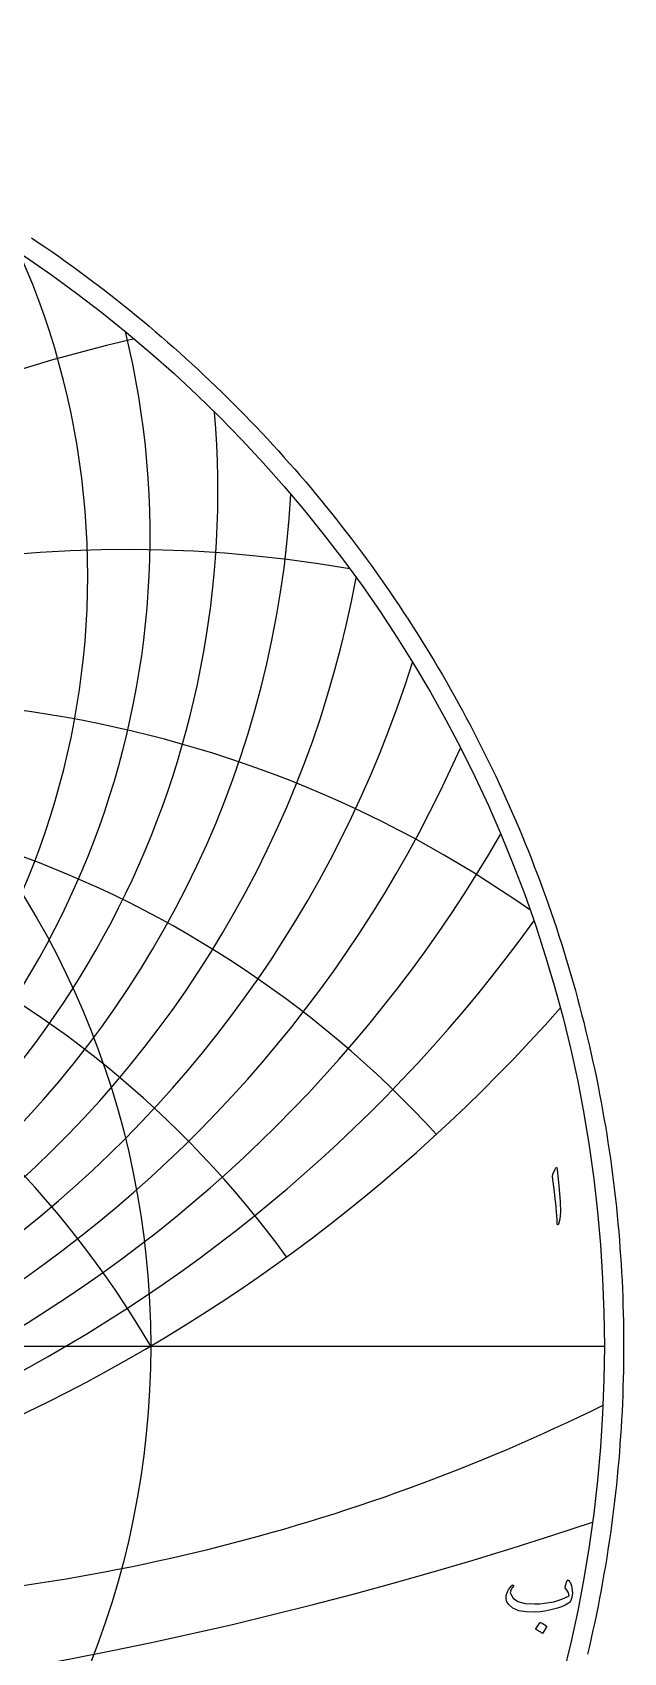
# Model space of a CAD drawing. Header units: millimetres. Extents: x -75 to 75, y -75 to 77.
# Drawn here: x 41.9 to 75.3, y -17.3 to 74.2 of the extents above; entities that cross this region are included whole.
import ezdxf

# ---------------------------------------------------------------- set-up
doc = ezdxf.new("R2010")
doc.units = ezdxf.units.MM
for name, color, linetype in [('CUT_OUTER', 1, 'Continuous'), ('ENGRAVE', 7, 'Continuous'), ('ENGRAVE_FINE', 8, 'Continuous'), ('TEXT', 5, 'Continuous')]:
    doc.layers.add(name, color=color, linetype=linetype)

msp = doc.modelspace()

# ---------------------------------------------------------------- linework, layer by layer
at = {"layer": 'CUT_OUTER'}
msp.add_lwpolyline([(41.8553, 62.6408), (42.2388, 62.3828), (42.6208, 62.1225), (43.0012, 61.8598), (43.3799, 61.5948), (43.7571, 61.3275), (44.1325, 61.0578), (44.5064, 60.7859), (44.8785, 60.5116), (45.2489, 60.2351), (45.6177, 59.9564), (45.9847, 59.6753), (46.35, 59.392), (46.7136, 59.1065), (47.0754, 58.8188), (47.4354, 58.5288), (47.7936, 58.2367), (48.15, 57.9423), (48.5047, 57.6458), (48.8575, 57.3471), (49.2084, 57.0462), (49.5575, 56.7432), (49.9047, 56.4381), (50.2501, 56.1308), (50.5936, 55.8214), (50.9351, 55.5099), (51.2748, 55.1963), (51.6125, 54.8807), (51.9483, 54.563), (52.2821, 54.2432), (52.6139, 53.9214), (52.9438, 53.5975), (53.2717, 53.2717), (53.5975, 52.9438), (53.9214, 52.6139), (54.2432, 52.2821), (54.563, 51.9483), (54.8807, 51.6125), (55.1963, 51.2748), (55.5099, 50.9351), (55.8214, 50.5936), (56.1308, 50.2501), (56.4381, 49.9047), (56.7432, 49.5575), (57.0462, 49.2084), (57.3471, 48.8575), (57.6458, 48.5047), (57.9423, 48.15), (58.2367, 47.7936), (58.5288, 47.4354), (58.8188, 47.0754), (59.1065, 46.7136), (59.392, 46.35), (59.6753, 45.9847), (59.9564, 45.6177), (60.2351, 45.2489), (60.5116, 44.8785), (60.7859, 44.5064), (61.0578, 44.1325), (61.3275, 43.7571), (61.5948, 43.3799), (61.8598, 43.0012), (62.1225, 42.6208), (62.3828, 42.2388), (62.6408, 41.8553), (62.8965, 41.4701), (63.1498, 41.0834), (63.4006, 40.6952), (63.6492, 40.3054), (63.8953, 39.9141), (64.139, 39.5213), (64.3803, 39.127), (64.6191, 38.7312), (64.8556, 38.334), (65.0896, 37.9353), (65.3211, 37.5352), (65.5502, 37.1337), (65.7768, 36.7308), (66.0009, 36.3265), (66.2226, 35.9209), (66.4417, 35.5139), (66.6584, 35.1055), (66.8725, 34.6958), (67.0842, 34.2849), (67.2933, 33.8726), (67.4999, 33.4591), (67.7039, 33.0443), (67.9054, 32.6282), (68.1043, 32.2109), (68.3007, 31.7924), (68.4944, 31.3728), (68.6857, 30.9519), (68.8743, 30.5299), (69.0603, 30.1067), (69.2437, 29.6824), (69.4246, 29.2569), (69.6028, 28.8304), (69.7784, 28.4028), (69.9513, 27.9741), (70.1217, 27.5444), (70.2893, 27.1136), (70.4544, 26.6818), (70.6168, 26.249), (70.7765, 25.8152), (70.9336, 25.3804), (71.088, 24.9447), (71.2397, 24.5081), (71.3887, 24.0705), (71.5351, 23.632), (71.6787, 23.1926), (71.8197, 22.7524), (71.9579, 22.3113), (72.0935, 21.8693), (72.2263, 21.4266), (72.3564, 20.983), (72.4838, 20.5386), (72.6085, 20.0935), (72.7304, 19.6476), (72.8496, 19.2009), (72.966, 18.7536), (73.0797, 18.3055), (73.1907, 17.8568), (73.2989, 17.4073), (73.4043, 16.9573), (73.507, 16.5065), (73.6069, 16.0552), (73.704, 15.6033), (73.7983, 15.1507), (73.8899, 14.6976), (73.9787, 14.244), (74.0647, 13.7898), (74.1479, 13.3351), (74.2284, 12.8798), (74.306, 12.4241), (74.3808, 11.968), (74.4529, 11.5114), (74.5221, 11.0543), (74.5885, 10.5968), (74.6521, 10.139), (74.7129, 9.6807), (74.7709, 9.2221), (74.8261, 8.7632), (74.8785, 8.3039), (74.928, 7.8443), (74.9747, 7.3844), (75.0186, 6.9242), (75.0597, 6.4638), (75.0979, 6.0031), (75.1334, 5.5422), (75.166, 5.0811), (75.1957, 4.6198), (75.2227, 4.1583), (75.2468, 3.6966), (75.268, 3.2349), (75.2865, 2.773), (75.302, 2.311), (75.3148, 1.8489), (75.3247, 1.3867), (75.3318, 0.9245), (75.3361, 0.4623), (75.3375, 0), (75.3361, -0.4623), (75.3318, -0.9245), (75.3247, -1.3867), (75.3148, -1.8489), (75.302, -2.311), (75.2865, -2.773), (75.268, -3.2349), (75.2468, -3.6966), (75.2227, -4.1583), (75.1957, -4.6198), (75.166, -5.0811), (75.1334, -5.5422), (75.0979, -6.0031), (75.0597, -6.4638), (75.0186, -6.9242), (74.9747, -7.3844), (74.928, -7.8443), (74.8785, -8.3039), (74.8261, -8.7632), (74.7709, -9.2221), (74.7129, -9.6807), (74.6521, -10.139), (74.5885, -10.5968), (74.5221, -11.0543), (74.4529, -11.5114), (74.3808, -11.968), (74.306, -12.4241), (74.2284, -12.8798), (74.1479, -13.3351), (74.0647, -13.7898), (73.9787, -14.244), (73.8899, -14.6976), (73.7983, -15.1507), (73.704, -15.6033), (73.6069, -16.0552), (73.507, -16.5065), (73.4043, -16.9573), (73.2989, -17.4073)], dxfattribs=at)
at = {"layer": 'ENGRAVE'}
msp.add_lwpolyline([(-74.25, 0), (74.25, 0)], dxfattribs=at)
for radius in [74.25, 48.6033]:
    msp.add_circle((0, 0), radius, dxfattribs=at)
for centre, radius, start, end in [((0, 54.6455), 61.2601, 190.550237, 349.449763), ((0, -28.6295), 56.4086, 30.5, 149.5), ((0, -28.6295), 56.4086, 30.5, 149.5), ((0, 82.512), 95.7627, 221.471854, 318.528146), ((25.5383, 95.3104), 109.9935, 271.408276, 296.242659)]:
    msp.add_arc(centre, radius, start, end, dxfattribs=at)
at = {"layer": 'ENGRAVE_FINE'}
for centre, radius, start, end in [((0, 43.5535), 45.0385, 156.128055, 23.871945), ((0, 45.8046), 48.5645, 166.262722, 13.737278), ((67.2251, -28.6295), 87.7561, 102.871531, 168.666219), ((67.2251, -28.6295), 87.7561, 102.871531, 168.666219), ((0, 48.3632), 52.4018, 175.154821, 4.845179), ((0, 51.2862), 56.6091, 183.176945, 356.823055), ((47.3324, -28.6295), 73.6362, 80.206836, 165.509699), ((47.3324, -28.6295), 73.6362, 80.206836, 165.509699), ((0, 58.5338), 66.4493, 197.418491, 342.581509), ((32.5675, -28.6295), 65.135, 54.879103, 162.109645), ((32.5675, -28.6295), 65.135, 54.879103, 162.109645), ((0, 63.0718), 72.2995, 203.881219, 336.118781), ((20.531, -28.6295), 60.0287, 42.547682, 158.384711), ((20.531, -28.6295), 60.0287, 42.547682, 158.384711), ((0, 68.4206), 78.9734, 210.010464, 329.989536), ((9.9464, -28.6295), 57.2788, 35.998925, 154.228937), ((9.9464, -28.6295), 57.2788, 35.998925, 154.228937), ((0, 74.7989), 86.6921, 215.860182, 324.139818), ((0, 210.9495), 232.8437, 251.578829, 288.421171)]:
    msp.add_arc(centre, radius, start, end, dxfattribs=at)
at = {"layer": 'TEXT'}
for points in [[(71.4591, 9.9879), (71.5039, 10.0746), (71.5399, 10.105), (71.5671, 10.0793), (71.5856, 9.9973), (71.6933, 8.8498), (71.7574, 8.1454), (71.7718, 7.5828), (71.7363, 7.1618), (71.6512, 6.8825), (71.6356, 6.8597), (71.6219, 6.8474), (71.6099, 6.8457), (71.5996, 6.8544), (71.5914, 6.8682), (71.5856, 6.8861), (71.5821, 6.908), (71.5809, 6.9341), (71.5809, 7.1369), (71.5715, 7.3521), (71.5528, 7.5796), (71.5247, 7.8193), (71.5185, 7.882), (71.5001, 8.0512), (71.4694, 8.3269), (71.4263, 8.7092), (71.3233, 9.557), (71.3209, 9.6021), (71.3233, 9.6437), (71.3303, 9.6817), (71.342, 9.7163)], [(72.2415, -13.2604), (72.273, -13.3), (72.3018, -13.3436), (72.328, -13.3913), (72.3516, -13.4431), (72.3725, -13.4987), (72.3908, -13.5579), (72.4065, -13.6205), (72.4195, -13.6867), (72.4365, -13.8196), (72.4406, -13.9513), (72.4318, -14.0819), (72.4101, -14.2113), (72.3774, -14.3266), (72.3352, -14.4197), (72.2837, -14.4905), (72.2228, -14.5391), (72.0296, -14.6413), (71.8247, -14.7323), (71.608, -14.8123), (71.3797, -14.8811), (71.1396, -14.9381), (70.8879, -14.9829), (70.6244, -15.0154), (70.3492, -15.0356), (69.8334, -15.0304), (69.4101, -14.9583), (69.0793, -14.8196), (68.841, -14.6141), (68.7433, -14.4534), (68.6982, -14.2803), (68.7058, -14.095), (68.7661, -13.8974), (68.7864, -13.8548), (68.81, -13.8114), (68.8368, -13.767), (68.8668, -13.7218), (68.9, -13.6757), (68.9365, -13.6287), (68.9761, -13.5808), (69.019, -13.5321), (69.0334, -13.5183), (69.0483, -13.5099), (69.0638, -13.5066), (69.0799, -13.5087), (69.0907, -13.5128), (69.0998, -13.5204), (69.1071, -13.5315), (69.1127, -13.5462), (69.1153, -13.5599), (69.1139, -13.5731), (69.1083, -13.5857), (69.0986, -13.5977), (69.0585, -13.6454), (69.0225, -13.6949), (68.9906, -13.7461), (68.9628, -13.7991), (68.9438, -13.8497), (68.9335, -13.8986), (68.9321, -13.9457), (68.9394, -13.9911), (69.0858, -14.2561), (69.3609, -14.4419), (69.7649, -14.5488), (70.2977, -14.5766), (70.5906, -14.5653), (70.8697, -14.5409), (71.1351, -14.5033), (71.3867, -14.4525), (71.6249, -14.3885), (71.8498, -14.3114), (72.0616, -14.2211), (72.2603, -14.1176), (72.2409, -14.021), (72.197, -13.9138), (72.1285, -13.7962), (72.0354, -13.6679), (72.0325, -13.6556), (72.0331, -13.6328), (72.0372, -13.5994), (72.0448, -13.5555), (72.0469, -13.5511), (72.0483, -13.5473), (72.0492, -13.5441), (72.0495, -13.5415), (72.0647, -13.4817), (72.087, -13.415), (72.1162, -13.3412), (72.1525, -13.2604), (72.1686, -13.2358), (72.1888, -13.2276), (72.2131, -13.2358), (72.2415, -13.2604)], [(70.6069, -15.6445), (70.6127, -15.6387), (70.6209, -15.6352), (70.6314, -15.634), (70.6443, -15.6352), (70.7354, -15.672), (70.8211, -15.7171), (70.9016, -15.7704), (70.9769, -15.8319), (70.9842, -15.8412), (70.9874, -15.8506), (70.9865, -15.86), (70.9816, -15.8694), (70.7614, -16.2253), (70.7532, -16.2338), (70.7427, -16.2359), (70.7298, -16.2315), (70.7146, -16.2206), (70.7014, -16.2113), (70.6806, -16.1972), (70.6522, -16.1785), (70.6162, -16.1551), (70.572, -16.127), (70.519, -16.0942), (70.4573, -16.0567), (70.3867, -16.0146), (70.3773, -16.0075), (70.3727, -16.0005), (70.3727, -15.9935), (70.3773, -15.9864)]]:
    msp.add_lwpolyline(points, close=True, dxfattribs=at)

doc.saveas('drawing.dxf')
